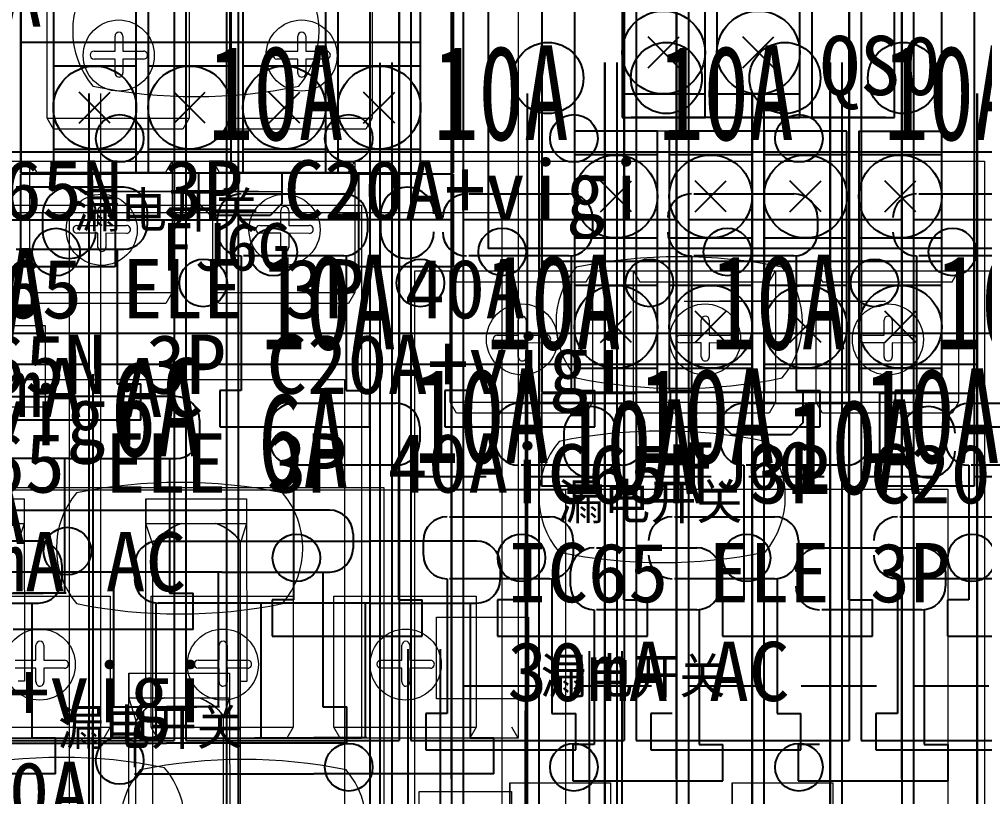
# Model space of a CAD drawing. Extents: x -21176 to 41123, y 80777 to 162275.
# Drawn here: x -18043.9 to -17962.5, y 81977.8 to 82043.3 of the extents above; entities that cross this region are included whole.
import ezdxf

# ---------------------------------------------------------------- set-up
doc = ezdxf.new("R2010")
doc.units = 0
doc.header["$MEASUREMENT"] = 0
doc.linetypes.add('HIDDEN', pattern=[9.525, 6.35, -3.175])
for name, color, linetype in [('DIM', 1, 'Continuous'), ('TEXT', 2, 'Continuous'), ('Z_OM_OUTLINE', 7, 'Continuous'), ('外形線', 7, 'Continuous'), ('细实线层', 7, 'Continuous')]:
    doc.layers.add(name, color=color, linetype=linetype)
doc.layers.add('標注', color=95, linetype='Continuous', lineweight=13)
doc.styles.add('ST', font='', dxfattribs={"width": 0.8, "height": 300})
doc.styles.get('ST').set_extended_font_data('SimSun')

msp = doc.modelspace()

# ---------------------------------------------------------------- linework, layer by layer
at = {"linetype": 'Continuous'}
for p, q in [((-18043.812, 82075.549), (-18043.812, 82030.4)), ((-18011.881, 81996.936), (-18011.881, 82066.936)), ((-17992.881, 81996.936), (-17992.881, 82066.936)), ((-17973.881, 81996.936), (-17973.881, 82066.936)), ((-17999.831, 82057.047), (-17999.831, 82011.898)), ((-18007.46, 81979.272), (-18007.46, 82049.272)), ((-17988.46, 81979.272), (-17988.46, 82049.272)), ((-17969.46, 81979.272), (-17969.46, 82049.272)), ((-17994.506, 81969.691), (-17994.506, 82039.691)), ((-17975.506, 81969.691), (-17975.506, 82039.691)), ((-17982.083, 81967.078), (-17982.083, 82037.078)), ((-17963.083, 81967.078), (-17963.083, 82037.078)), ((-18037.721, 82013.397), (-18037.721, 81968.248)), ((-18001.209, 82013.397), (-18001.209, 81968.248)), ((-18011.156, 81990.197), (-18011.156, 81945.048)), ((-17995.831, 81990.023), (-17995.831, 81944.874))]:
    msp.add_line(p, q, dxfattribs=at)
for p, q in [((-18043.812, 82075.549), (-18043.812, 82030.4)), ((-18043.812, 82075.549), (-18043.812, 82030.4)), ((-18043.812, 82075.549), (-18043.812, 82030.4)), ((-18007.312, 82075.549), (-18007.312, 82030.4)), ((-18007.312, 82075.549), (-18007.312, 82030.4)), ((-17999.831, 82057.047), (-17999.831, 82011.898)), ((-17999.831, 82057.047), (-17999.831, 82011.898)), ((-17999.831, 82057.047), (-17999.831, 82011.898)), ((-17963.331, 82057.047), (-17963.331, 82011.898)), ((-17963.331, 82057.047), (-17963.331, 82011.898)), ((-18007.46, 82049.272), (-18007.46, 82029.272)), ((-17988.46, 82049.272), (-17988.46, 82029.272)), ((-17969.46, 82049.272), (-17969.46, 82029.272)), ((-18043.812, 82047.15), (-18043.812, 82040.15)), ((-18043.812, 82030.4), (-18043.812, 82047.15)), ((-18043.812, 82030.4), (-18043.812, 82047.15)), ((-18007.312, 82030.4), (-18007.312, 82047.15)), ((-18007.312, 82030.4), (-18007.312, 82047.15)), ((-18011.881, 82039.436), (-18011.881, 82046.436)), ((-18011.881, 82039.436), (-18011.881, 82046.436)), ((-17992.881, 82039.436), (-17992.881, 82046.436)), ((-17992.881, 82039.436), (-17992.881, 82046.436)), ((-17973.881, 82039.436), (-17973.881, 82046.436)), ((-17973.881, 82039.436), (-17973.881, 82046.436)), ((-17994.506, 82039.691), (-17994.506, 82019.691)), ((-17975.506, 82039.691), (-17975.506, 82019.691)), ((-17982.083, 82037.078), (-17982.083, 82017.078)), ((-17963.083, 82037.078), (-17963.083, 82017.078)), ((-18007.46, 82021.772), (-18007.46, 82028.772)), ((-18007.46, 82021.772), (-18007.46, 82028.772)), ((-17999.831, 82028.648), (-17999.831, 82021.648)), ((-17999.831, 82011.898), (-17999.831, 82028.648)), ((-17999.831, 82011.898), (-17999.831, 82028.648)), ((-17988.46, 82021.772), (-17988.46, 82028.772)), ((-17988.46, 82021.772), (-17988.46, 82028.772)), ((-17969.46, 82021.772), (-17969.46, 82028.772)), ((-17969.46, 82021.772), (-17969.46, 82028.772)), ((-17963.331, 82011.898), (-17963.331, 82028.648)), ((-17963.331, 82011.898), (-17963.331, 82028.648)), ((-17994.506, 82012.191), (-17994.506, 82019.191)), ((-17994.506, 82012.191), (-17994.506, 82019.191)), ((-17975.506, 82012.191), (-17975.506, 82019.191)), ((-17975.506, 82012.191), (-17975.506, 82019.191)), ((-17982.083, 82009.578), (-17982.083, 82016.578)), ((-17982.083, 82009.578), (-17982.083, 82016.578)), ((-17963.083, 82009.578), (-17963.083, 82016.578)), ((-17963.083, 82009.578), (-17963.083, 82016.578)), ((-18037.721, 82013.397), (-18037.721, 81968.248)), ((-18037.721, 82013.397), (-18037.721, 81968.248)), ((-18037.721, 82013.397), (-18037.721, 81968.248)), ((-18001.209, 82013.397), (-18001.209, 81968.248)), ((-18001.209, 82013.397), (-18001.209, 81968.248)), ((-18001.209, 82013.397), (-18001.209, 81968.248)), ((-18027.006, 82012.029), (-18027.006, 82008.965)), ((-18008.006, 82012.029), (-18008.006, 82008.965)), ((-17989.006, 82012.029), (-17989.006, 82008.965)), ((-17970.006, 82012.029), (-17970.006, 82008.965)), ((-18027.006, 82008.965), (-18014.348, 82008.965)), ((-18008.006, 82008.965), (-17995.348, 82008.965)), ((-17989.006, 82008.965), (-17976.348, 82008.965)), ((-17970.006, 82008.965), (-17957.348, 82008.965)), ((-18011.881, 82004.436), (-18011.881, 81997.436)), ((-17992.881, 82004.436), (-17992.881, 81997.436)), ((-17973.881, 82004.436), (-17973.881, 81997.436)), ((-18011.881, 81997.436), (-18011.881, 81982.5)), ((-17992.881, 81997.436), (-17992.881, 81982.5)), ((-17973.881, 81997.436), (-17973.881, 81982.5)), ((-18022.585, 81994.366), (-18022.585, 81991.301)), ((-18003.585, 81994.366), (-18003.585, 81991.301)), ((-17984.585, 81994.366), (-17984.585, 81991.301)), ((-17965.585, 81994.366), (-17965.585, 81991.301)), ((-18022.585, 81991.301), (-18009.928, 81991.301)), ((-18003.585, 81991.301), (-17990.928, 81991.301)), ((-17984.585, 81991.301), (-17971.928, 81991.301)), ((-17965.585, 81991.301), (-17952.928, 81991.301)), ((-18011.156, 81990.197), (-18011.156, 81945.048)), ((-18011.156, 81990.197), (-18011.156, 81945.048)), ((-18011.156, 81990.197), (-18011.156, 81945.048)), ((-17995.831, 81990.023), (-17995.831, 81944.874)), ((-17995.831, 81990.023), (-17995.831, 81944.874)), ((-17995.831, 81990.023), (-17995.831, 81944.874)), ((-18007.46, 81986.772), (-18007.46, 81979.772)), ((-17988.46, 81986.772), (-17988.46, 81979.772)), ((-17969.46, 81986.772), (-17969.46, 81979.772)), ((-18037.721, 81984.998), (-18037.721, 81977.998)), ((-18037.721, 81968.248), (-18037.721, 81984.998)), ((-18037.721, 81968.248), (-18037.721, 81984.998)), ((-18009.631, 81984.784), (-18009.631, 81981.72)), ((-18001.209, 81984.998), (-18001.209, 81977.998)), ((-18001.209, 81968.248), (-18001.209, 81984.998)), ((-18001.209, 81968.248), (-18001.209, 81984.998)), ((-17990.631, 81984.784), (-17990.631, 81981.72)), ((-17971.631, 81984.784), (-17971.631, 81981.72)), ((-17997.208, 81982.171), (-17997.208, 81979.107)), ((-17978.208, 81982.171), (-17978.208, 81979.107)), ((-18009.631, 81981.72), (-17996.973, 81981.72)), ((-17990.631, 81981.72), (-17977.973, 81981.72)), ((-17971.631, 81981.72), (-17958.973, 81981.72)), ((-18007.46, 81979.772), (-18007.46, 81964.837)), ((-17988.46, 81979.772), (-17988.46, 81964.837)), ((-17969.46, 81979.772), (-17969.46, 81964.837)), ((-17997.208, 81979.107), (-17984.55, 81979.107)), ((-17978.208, 81979.107), (-17965.55, 81979.107))]:
    msp.add_line(p, q)
at = {"lineweight": 0}
for p, q in [((-18001.838, 82070.683), (-18001.838, 82026.683)), ((-18041.591, 82034.996), (-18029.591, 82034.996)), ((-18041.057, 82034.069), (-18041.591, 82034.996)), ((-18029.591, 82034.996), (-18030.128, 82034.07)), ((-18026.162, 82034.996), (-18014.162, 82034.996)), ((-18025.628, 82034.069), (-18026.162, 82034.996)), ((-18014.162, 82034.996), (-18014.698, 82034.07)), ((-18043.032, 82031.367), (-18042.496, 82030.441)), ((-18031.567, 82030.44), (-18031.032, 82031.367)), ((-18027.603, 82031.367), (-18027.066, 82030.441)), ((-18016.137, 82030.44), (-18015.603, 82031.367)), ((-17962.486, 82031.367), (-17962.486, 81987.367)), ((-18038.759, 82028.82), (-18021.759, 82028.82)), ((-18023.759, 82028.82), (-18035.759, 82028.82)), ((-18039.728, 82027.032), (-18039.728, 81983.032)), ((-18003.216, 82027.032), (-18003.216, 81983.032)), ((-18007.56, 82022.116), (-18007.023, 82021.191)), ((-17996.094, 82021.189), (-17995.56, 82022.116)), ((-17992.107, 82022.116), (-17991.57, 82021.191)), ((-17980.641, 82021.189), (-17980.107, 82022.116)), ((-17976.677, 82022.116), (-17976.141, 82021.191)), ((-17965.211, 82021.189), (-17964.677, 82022.116)), ((-18043.032, 82020.294), (-18031.032, 82020.294)), ((-18042.498, 82019.367), (-18043.032, 82020.294)), ((-18031.032, 82020.294), (-18031.569, 82019.368)), ((-18027.603, 82020.294), (-18015.603, 82020.294)), ((-18027.069, 82019.367), (-18027.603, 82020.294)), ((-18015.603, 82020.294), (-18016.14, 82019.368)), ((-17987.833, 82019.569), (-17970.833, 82019.569)), ((-17972.833, 82019.569), (-17984.833, 82019.569)), ((-18007.56, 82011.043), (-17995.56, 82011.043)), ((-18007.026, 82010.116), (-18007.56, 82011.043)), ((-17995.56, 82011.043), (-17996.097, 82010.118)), ((-17992.107, 82011.043), (-17980.107, 82011.043)), ((-17991.572, 82010.116), (-17992.107, 82011.043)), ((-17980.107, 82011.043), (-17980.643, 82010.118)), ((-17976.677, 82011.043), (-17964.677, 82011.043)), ((-17976.143, 82010.116), (-17976.677, 82011.043)), ((-17964.677, 82011.043), (-17965.214, 82010.118)), ((-18013.163, 82003.832), (-18013.163, 81959.832)), ((-17997.838, 82003.658), (-17997.838, 81959.658)), ((-18033.251, 82002.879), (-18033.251, 82000.805)), ((-18052.029, 82000.809), (-18043.526, 82000.809)), ((-18043.526, 82000.809), (-18044.024, 81999.289)), ((-18033.251, 82000.805), (-18024.748, 82000.805)), ((-18032.618, 81998.857), (-18033.251, 82000.805)), ((-18024.748, 82000.805), (-18025.246, 81999.286)), ((-18034.692, 81988.177), (-18034.692, 81986.103)), ((-18034.692, 81986.103), (-18026.189, 81986.103)), ((-18034.059, 81984.155), (-18034.692, 81986.103)), ((-18026.189, 81986.103), (-18026.687, 81984.584)), ((-18048.261, 81983.61), (-18036.261, 81983.61)), ((-18036.261, 81983.61), (-18036.798, 81982.684)), ((-18032.808, 81983.61), (-18020.808, 81983.61)), ((-18032.274, 81982.683), (-18032.808, 81983.61)), ((-18020.808, 81983.61), (-18021.344, 81982.684)), ((-18017.378, 81983.61), (-18005.378, 81983.61)), ((-18016.844, 81982.683), (-18017.378, 81983.61)), ((-18005.378, 81983.61), (-18005.915, 81982.684)), ((-18001.838, 81982.683), (-18002.372, 81983.61)), ((-18002.544, 81978.93), (-18002.544, 81976.856)), ((-17983.766, 81978.927), (-17983.766, 81976.853))]:
    msp.add_line(p, q, dxfattribs=at)
at = {"color": 0, "lineweight": -2}
for p, q in [((-18030.878, 82066.931), (-18030.878, 81982.5)), ((-18014.35, 82050.679), (-18014.35, 81913.179)), ((-18026.458, 82049.267), (-18026.458, 81964.837)), ((-18013.503, 82039.686), (-18013.503, 81955.256)), ((-18038.08, 82037.073), (-18038.08, 81952.642)), ((-18001.08, 82037.073), (-18001.08, 81952.642)), ((-17973.081, 82033.898), (-17966.081, 82033.898)), ((-17271.046, 82032.147), (-18201.046, 82032.147))]:
    msp.add_line(p, q, dxfattribs=at)
at = {"color": 0, "linetype": 'Continuous'}
for p, q in [((-18029.881, 82066.936), (-18029.881, 81982.5)), ((-18011.881, 82066.936), (-18011.881, 81996.936)), ((-18010.881, 82066.936), (-18010.881, 81982.5)), ((-17992.881, 82066.936), (-17992.881, 81996.936)), ((-17991.881, 82066.936), (-17991.881, 81982.5)), ((-17973.881, 82066.936), (-17973.881, 81996.936)), ((-17972.881, 82066.936), (-17972.881, 81982.5)), ((-18025.46, 82049.272), (-18025.46, 81964.837)), ((-18007.46, 82036.272), (-18007.46, 82049.272)), ((-18007.46, 82036.272), (-18007.46, 82049.272)), ((-18007.46, 82049.272), (-18007.46, 81979.272)), ((-18006.46, 82049.272), (-18006.46, 81964.837)), ((-17988.46, 82036.272), (-17988.46, 82049.272)), ((-17988.46, 82036.272), (-17988.46, 82049.272)), ((-17988.46, 82049.272), (-17988.46, 81979.272)), ((-17987.46, 82049.272), (-17987.46, 81964.837)), ((-17969.46, 82036.272), (-17969.46, 82049.272)), ((-17969.46, 82036.272), (-17969.46, 82049.272)), ((-17969.46, 82049.272), (-17969.46, 81979.272)), ((-17968.46, 82049.272), (-17968.46, 81964.837)), ((-18012.506, 82039.691), (-18012.506, 81955.256)), ((-17994.506, 82026.691), (-17994.506, 82039.691)), ((-17994.506, 82026.691), (-17994.506, 82039.691)), ((-17994.506, 82039.691), (-17994.506, 81969.691)), ((-17993.506, 82039.691), (-17993.506, 81955.256)), ((-17975.506, 82026.691), (-17975.506, 82039.691)), ((-17975.506, 82026.691), (-17975.506, 82039.691)), ((-17975.506, 82039.691), (-17975.506, 81969.691)), ((-17974.506, 82039.691), (-17974.506, 81955.256)), ((-18000.083, 82037.078), (-18000.083, 81952.642)), ((-17982.083, 82024.078), (-17982.083, 82037.078)), ((-17982.083, 82024.078), (-17982.083, 82037.078)), ((-17982.083, 82037.078), (-17982.083, 81967.078)), ((-17981.083, 82037.078), (-17981.083, 81952.642)), ((-17963.083, 82024.078), (-17963.083, 82037.078)), ((-17963.083, 82024.078), (-17963.083, 82037.078)), ((-17963.083, 82037.078), (-17963.083, 81967.078)), ((-18062.458, 82026.44), (-18026.458, 82026.44)), ((-18025.46, 82026.445), (-18007.46, 82026.445)), ((-18006.46, 82026.445), (-17988.46, 82026.445)), ((-17987.46, 82026.445), (-17969.46, 82026.445)), ((-17968.46, 82026.445), (-17950.46, 82026.445)), ((-18049.503, 82016.858), (-18013.503, 82016.858)), ((-18012.506, 82016.863), (-17994.506, 82016.863)), ((-17993.506, 82016.863), (-17975.506, 82016.863)), ((-17974.506, 82016.863), (-17956.506, 82016.863)), ((-18074.08, 82014.245), (-18038.08, 82014.245)), ((-18037.08, 82014.245), (-18001.08, 82014.245)), ((-18000.083, 82014.25), (-17982.083, 82014.25)), ((-17981.083, 82014.25), (-17963.083, 82014.25)), ((-18066.878, 81982.5), (-18030.878, 81982.5)), ((-18029.881, 81982.5), (-18011.881, 81982.5)), ((-18010.881, 81982.5), (-17992.881, 81982.5)), ((-17991.881, 81982.5), (-17973.881, 81982.5)), ((-17972.881, 81982.5), (-17954.881, 81982.5))]:
    msp.add_line(p, q, dxfattribs=at)
at = {"color": 7, "linetype": 'Continuous'}
msp.add_line((-17970.805, 82035.047), (-17992.305, 82035.047), dxfattribs=at)
at = {"color": 0}
for p, q in [((-18035.103, 82029.177), (-18044.204, 82029.177)), ((-18025.006, 82028.613), (-18016.554, 82028.613)), ((-18006.006, 82028.613), (-17997.554, 82028.613)), ((-17987.006, 82028.613), (-17978.554, 82028.613)), ((-17968.006, 82028.613), (-17959.554, 82028.613)), ((-18033.143, 82027.178), (-18033.143, 82025.95)), ((-18027.201, 82025.385), (-18027.201, 82026.613)), ((-18014.554, 82026.613), (-18014.554, 82025.385)), ((-17995.554, 82026.613), (-17995.554, 82025.385)), ((-17976.554, 82026.613), (-17976.554, 82025.385)), ((-18044.204, 82023.95), (-18035.103, 82023.95)), ((-18035.687, 82023.95), (-18035.687, 82012.594)), ((-18025.201, 82023.385), (-18025.201, 82012.029)), ((-18016.554, 82023.385), (-18025.006, 82023.385)), ((-18016.359, 82023.385), (-18016.359, 82012.029)), ((-17997.554, 82023.385), (-18006.006, 82023.385)), ((-17997.359, 82023.385), (-17997.359, 82012.029)), ((-17987.201, 82023.385), (-17987.201, 82012.029)), ((-17978.554, 82023.385), (-17987.006, 82023.385)), ((-17978.359, 82023.385), (-17978.359, 82012.029)), ((-17968.201, 82023.385), (-17968.201, 82012.029)), ((-17959.554, 82023.385), (-17968.006, 82023.385)), ((-18035.687, 82012.594), (-18033.676, 82012.594)), ((-18057.583, 82011.514), (-18039.784, 82011.514)), ((-18030.683, 82011.514), (-18039.784, 82011.514)), ((-18025.201, 82012.029), (-18027.006, 82012.029)), ((-18016.359, 82012.029), (-18014.348, 82012.029)), ((-18006.201, 82012.029), (-18008.006, 82012.029)), ((-17997.359, 82012.029), (-17995.348, 82012.029)), ((-17987.201, 82012.029), (-17989.006, 82012.029)), ((-17978.359, 82012.029), (-17976.348, 82012.029)), ((-17968.201, 82012.029), (-17970.006, 82012.029)), ((-18020.585, 82010.949), (-18012.134, 82010.949)), ((-18001.585, 82010.949), (-17993.134, 82010.949)), ((-17982.585, 82010.949), (-17974.134, 82010.949)), ((-17963.585, 82010.949), (-17955.134, 82010.949)), ((-18033.676, 82009.529), (-18048.878, 82009.529)), ((-18028.723, 82009.514), (-18028.723, 82008.287)), ((-18022.781, 82007.722), (-18022.781, 82008.949)), ((-18010.134, 82008.949), (-18010.134, 82007.722)), ((-17991.134, 82008.949), (-17991.134, 82007.722)), ((-17972.134, 82008.949), (-17972.134, 82007.722)), ((-18039.784, 82006.286), (-18057.583, 82006.286)), ((-18040.109, 82006.286), (-18040.109, 81994.93)), ((-18039.784, 82006.286), (-18030.683, 82006.286)), ((-18031.266, 82006.286), (-18031.266, 81994.93)), ((-18020.781, 82005.722), (-18020.781, 81994.366)), ((-18012.134, 82005.722), (-18020.585, 82005.722)), ((-18011.939, 82005.722), (-18011.939, 81994.366)), ((-17993.134, 82005.722), (-18001.585, 82005.722)), ((-17992.939, 82005.722), (-17992.939, 81994.366)), ((-17982.781, 82005.722), (-17982.781, 81994.366)), ((-17974.134, 82005.722), (-17982.585, 82005.722)), ((-17973.939, 82005.722), (-17973.939, 81994.366)), ((-17963.781, 82005.722), (-17963.781, 81994.366)), ((-17955.134, 82005.722), (-17963.585, 82005.722)), ((-18044.628, 82001.933), (-18026.829, 82001.933)), ((-18017.729, 82001.933), (-18026.829, 82001.933)), ((-18007.631, 82001.368), (-17999.18, 82001.368)), ((-17988.631, 82001.368), (-17980.18, 82001.368)), ((-17969.631, 82001.368), (-17961.18, 82001.368)), ((-18015.768, 81999.933), (-18015.768, 81998.706)), ((-18042.306, 81999.32), (-18051.406, 81999.32)), ((-18032.205, 81999.32), (-18014.406, 81999.32)), ((-18005.306, 81999.32), (-18014.406, 81999.32)), ((-18009.826, 81998.14), (-18009.826, 81999.368)), ((-17997.18, 81999.368), (-17997.18, 81998.14)), ((-17978.18, 81999.368), (-17978.18, 81998.14)), ((-17995.208, 81998.755), (-17986.757, 81998.755)), ((-17976.208, 81998.755), (-17967.757, 81998.755)), ((-18034.205, 81996.657), (-18034.205, 81997.885)), ((-18026.829, 81996.705), (-18044.628, 81996.705)), ((-18040.345, 81997.32), (-18040.345, 81996.092)), ((-18035.981, 81996.705), (-18035.981, 81985.349)), ((-18027.154, 81996.705), (-18027.154, 81985.349)), ((-18026.829, 81996.705), (-18017.729, 81996.705)), ((-18018.312, 81996.705), (-18018.312, 81985.349)), ((-18003.345, 81997.32), (-18003.345, 81996.092)), ((-17997.403, 81995.527), (-17997.403, 81996.755)), ((-17984.757, 81996.755), (-17984.757, 81995.527)), ((-17965.757, 81996.755), (-17965.757, 81995.527)), ((-18007.826, 81996.14), (-18007.826, 81984.784)), ((-17999.18, 81996.14), (-18007.631, 81996.14)), ((-17998.984, 81996.14), (-17998.984, 81984.784)), ((-17980.18, 81996.14), (-17988.631, 81996.14)), ((-17979.984, 81996.14), (-17979.984, 81984.784)), ((-17969.826, 81996.14), (-17969.826, 81984.784)), ((-17961.18, 81996.14), (-17969.631, 81996.14)), ((-18049.468, 81994.93), (-18041.913, 81994.93)), ((-18039.979, 81994.93), (-18044.458, 81994.93)), ((-18040.109, 81994.93), (-18041.913, 81994.93)), ((-18031.266, 81994.93), (-18029.256, 81994.93)), ((-18020.781, 81994.366), (-18022.585, 81994.366)), ((-18011.939, 81994.366), (-18009.928, 81994.366)), ((-18001.781, 81994.366), (-18003.585, 81994.366)), ((-17992.939, 81994.366), (-17990.928, 81994.366)), ((-17982.781, 81994.366), (-17984.585, 81994.366)), ((-17973.939, 81994.366), (-17971.928, 81994.366)), ((-17963.781, 81994.366), (-17965.585, 81994.366)), ((-18051.406, 81994.092), (-18042.306, 81994.092)), ((-18042.889, 81994.092), (-18042.889, 81982.736)), ((-18032.401, 81994.092), (-18032.401, 81982.736)), ((-18014.406, 81994.092), (-18032.205, 81994.092)), ((-18023.558, 81994.092), (-18023.558, 81982.736)), ((-18014.731, 81994.092), (-18014.731, 81982.736)), ((-18014.406, 81994.092), (-18005.306, 81994.092)), ((-18005.889, 81994.092), (-18005.889, 81982.736)), ((-17995.403, 81993.527), (-17995.403, 81982.171)), ((-17986.757, 81993.527), (-17995.208, 81993.527)), ((-17986.561, 81993.527), (-17986.561, 81982.171)), ((-17967.757, 81993.527), (-17976.208, 81993.527)), ((-17967.561, 81993.527), (-17967.561, 81982.171)), ((-18029.256, 81991.866), (-18044.458, 81991.866)), ((-18036.513, 81985.349), (-18028.959, 81985.349)), ((-18035.981, 81985.349), (-18031.503, 81985.349)), ((-18027.025, 81985.349), (-18031.503, 81985.349)), ((-18027.154, 81985.349), (-18028.959, 81985.349)), ((-18018.312, 81985.349), (-18016.301, 81985.349)), ((-18007.826, 81984.784), (-18009.631, 81984.784)), ((-17998.984, 81984.784), (-17996.973, 81984.784)), ((-17988.826, 81984.784), (-17990.631, 81984.784)), ((-17979.984, 81984.784), (-17977.973, 81984.784)), ((-17969.826, 81984.784), (-17971.631, 81984.784)), ((-18034.205, 81983.301), (-18034.205, 81980.237)), ((-18046.628, 81982.285), (-18031.503, 81982.285)), ((-18042.889, 81982.736), (-18040.878, 81982.736)), ((-18032.401, 81982.736), (-18034.205, 81982.736)), ((-18016.301, 81982.285), (-18031.503, 81982.285)), ((-18024.09, 81982.736), (-18016.536, 81982.736)), ((-18023.558, 81982.736), (-18019.08, 81982.736)), ((-18014.602, 81982.736), (-18019.08, 81982.736)), ((-18014.731, 81982.736), (-18016.536, 81982.736)), ((-18005.889, 81982.736), (-18003.878, 81982.736)), ((-17995.403, 81982.171), (-17997.208, 81982.171)), ((-17986.561, 81982.171), (-17984.55, 81982.171)), ((-17976.403, 81982.171), (-17978.208, 81982.171)), ((-17967.561, 81982.171), (-17965.55, 81982.171)), ((-18040.878, 81979.672), (-18056.08, 81979.672)), ((-18034.205, 81979.672), (-18019.08, 81979.672)), ((-18003.878, 81979.672), (-18019.08, 81979.672))]:
    msp.add_line(p, q, dxfattribs=at)
at = {"linetype": 'HIDDEN'}
for p, q in [((-18010.881, 82004.763), (-17992.881, 82004.763)), ((-17991.881, 82004.763), (-17973.881, 82004.763)), ((-17972.881, 82004.763), (-17954.881, 82004.763)), ((-18006.46, 81987.099), (-17988.46, 81987.099)), ((-17987.46, 81987.099), (-17969.46, 81987.099)), ((-17968.46, 81987.099), (-17950.46, 81987.099))]:
    msp.add_line(p, q, dxfattribs=at)
msp.add_lwpolyline([(-18004.328, 82073.999), (-17944.328, 82073.999), (-17944.328, 82023.999), (-18004.328, 82023.999)], close=True)
at = {"lineweight": 0}
for points in [[(-18001.838, 82070.683), (-18001.838, 81982.683), (-18100.838, 81982.683), (-18100.838, 82070.683)], [(-17962.486, 82031.367), (-17962.486, 81943.367), (-18061.486, 81943.367), (-18061.486, 82031.367)], [(-18015.045, 82027.66), (-18015.045, 81982.66), (-18060.045, 81982.66), (-18060.045, 82027.66)], [(-18039.728, 82027.032), (-18039.728, 81939.032), (-18138.728, 81939.032), (-18138.728, 82027.032)], [(-18003.216, 82027.032), (-18003.216, 81939.032), (-18102.216, 81939.032), (-18102.216, 82027.032)], [(-17911.56, 82022.116), (-17911.56, 81934.116), (-18010.56, 81934.116), (-18010.56, 82022.116)], [(-18049.526, 82017.504), (-18041.753, 82017.504), (-18041.753, 82010.627), (-18049.526, 82010.627)], [(-18016.486, 82012.959), (-18016.486, 81967.959), (-18061.486, 81967.959), (-18061.486, 82012.959)], [(-18013.163, 82003.832), (-18013.163, 81915.832), (-18112.163, 81915.832), (-18112.163, 82003.832)], [(-17997.838, 82003.658), (-17997.838, 81915.658), (-18096.838, 81915.658), (-18096.838, 82003.658)], [(-17965.56, 82003.708), (-17965.56, 81958.708), (-18010.56, 81958.708), (-18010.56, 82003.708)], [(-18008.733, 81992.89), (-18000.96, 81992.89), (-18000.96, 81986.013), (-18008.733, 81986.013)], [(-18010.175, 81978.188), (-18002.402, 81978.188), (-18002.402, 81971.311), (-18010.175, 81971.311)]]:
    msp.add_lwpolyline(points, close=True, dxfattribs=at)
for points in [[(-18041.591, 82034.996), (-18041.591, 82046.069), (-18029.591, 82046.069), (-18029.591, 82034.996)], [(-18026.162, 82034.996), (-18026.162, 82046.069), (-18014.162, 82046.069), (-18014.162, 82034.996)], [(-18035.857, 82040.66), (-18035.857, 82041.923)], [(-18035.189, 82041.923), (-18035.185, 82041.923), (-18035.185, 82040.66)], [(-18020.428, 82040.66), (-18020.428, 82041.923)], [(-18019.76, 82041.923), (-18019.756, 82041.923), (-18019.756, 82040.66)], [(-18037.626, 82040.66), (-18035.857, 82040.66)], [(-18035.185, 82040.66), (-18033.445, 82040.66), (-18033.445, 82040.656)], [(-18022.196, 82040.66), (-18020.428, 82040.66)], [(-18019.756, 82040.66), (-18018.016, 82040.66), (-18018.016, 82040.656)], [(-18035.857, 82039.991), (-18037.626, 82039.992)], [(-18035.853, 82038.805), (-18035.857, 82038.805), (-18035.857, 82039.991)], [(-18033.445, 82039.988), (-18035.185, 82039.99)], [(-18035.185, 82039.99), (-18035.185, 82038.805)], [(-18020.428, 82039.991), (-18022.196, 82039.992)], [(-18020.424, 82038.805), (-18020.428, 82038.805), (-18020.428, 82039.991)], [(-18018.016, 82039.988), (-18019.756, 82039.99)], [(-18019.756, 82039.99), (-18019.756, 82038.805)], [(-18030.129, 82034.069), (-18041.057, 82034.069)], [(-18014.699, 82034.069), (-18025.628, 82034.069)], [(-18043.032, 82020.294), (-18043.032, 82031.367), (-18031.032, 82031.367), (-18031.032, 82020.294)], [(-18027.603, 82020.294), (-18027.603, 82031.367), (-18015.603, 82031.367), (-18015.603, 82020.294)], [(-18042.495, 82030.44), (-18031.567, 82030.44)], [(-18027.066, 82030.44), (-18016.137, 82030.44)], [(-18037.298, 82025.958), (-18037.298, 82027.221)], [(-18036.631, 82027.221), (-18036.627, 82027.221), (-18036.627, 82025.958)], [(-18021.869, 82025.958), (-18021.869, 82027.221)], [(-18021.201, 82027.221), (-18021.197, 82027.221), (-18021.197, 82025.958)], [(-18039.067, 82025.958), (-18037.298, 82025.958)], [(-18037.298, 82025.289), (-18039.067, 82025.29)], [(-18037.294, 82024.103), (-18037.298, 82024.103), (-18037.298, 82025.289)], [(-18036.627, 82025.958), (-18034.886, 82025.958), (-18034.886, 82025.954)], [(-18034.886, 82025.286), (-18036.627, 82025.288)], [(-18036.627, 82025.288), (-18036.627, 82024.103)], [(-18023.637, 82025.958), (-18021.869, 82025.958)], [(-18021.869, 82025.289), (-18023.637, 82025.29)], [(-18021.865, 82024.103), (-18021.869, 82024.103), (-18021.869, 82025.289)], [(-18021.197, 82025.958), (-18019.457, 82025.958), (-18019.457, 82025.954)], [(-18019.457, 82025.286), (-18021.197, 82025.288)], [(-18021.197, 82025.288), (-18021.197, 82024.103)], [(-18007.56, 82011.043), (-18007.56, 82022.116), (-17995.56, 82022.116), (-17995.56, 82011.043)], [(-17992.107, 82011.043), (-17992.107, 82022.116), (-17980.107, 82022.116), (-17980.107, 82011.043)], [(-17976.677, 82011.043), (-17976.677, 82022.116), (-17964.677, 82022.116), (-17964.677, 82011.043)], [(-18007.023, 82021.189), (-17996.094, 82021.189)], [(-17991.569, 82021.189), (-17980.641, 82021.189)], [(-17976.14, 82021.189), (-17965.211, 82021.189)], [(-18031.57, 82019.367), (-18042.498, 82019.367)], [(-18016.141, 82019.367), (-18027.069, 82019.367)], [(-18001.826, 82016.707), (-18001.826, 82017.97)], [(-18001.158, 82017.97), (-18001.154, 82017.97), (-18001.154, 82016.707)], [(-17986.372, 82016.707), (-17986.372, 82017.97)], [(-17985.705, 82017.97), (-17985.701, 82017.97), (-17985.701, 82016.707)], [(-17970.943, 82016.707), (-17970.943, 82017.97)], [(-17970.275, 82017.97), (-17970.271, 82017.97), (-17970.271, 82016.707)], [(-18003.594, 82016.707), (-18001.826, 82016.707)], [(-18001.154, 82016.707), (-17999.414, 82016.707), (-17999.414, 82016.703)], [(-17988.141, 82016.707), (-17986.372, 82016.707)], [(-17985.701, 82016.707), (-17983.96, 82016.707), (-17983.96, 82016.703)], [(-17972.712, 82016.707), (-17970.943, 82016.707)], [(-17970.271, 82016.707), (-17968.531, 82016.707), (-17968.531, 82016.703)], [(-18001.826, 82016.038), (-18003.594, 82016.039)], [(-18001.822, 82014.853), (-18001.826, 82014.853), (-18001.826, 82016.038)], [(-17999.414, 82016.035), (-18001.154, 82016.037)], [(-18001.154, 82016.037), (-18001.154, 82014.853)], [(-17986.372, 82016.038), (-17988.141, 82016.039)], [(-17986.369, 82014.853), (-17986.372, 82014.853), (-17986.372, 82016.038)], [(-17983.96, 82016.035), (-17985.701, 82016.037)], [(-17985.701, 82016.037), (-17985.701, 82014.853)], [(-17970.943, 82016.038), (-17972.712, 82016.039)], [(-17970.939, 82014.853), (-17970.943, 82014.853), (-17970.943, 82016.038)], [(-17968.531, 82016.035), (-17970.271, 82016.037)], [(-17970.271, 82016.037), (-17970.271, 82014.853)], [(-17996.097, 82010.116), (-18007.026, 82010.116)], [(-17980.644, 82010.116), (-17991.572, 82010.116)], [(-17965.215, 82010.116), (-17976.143, 82010.116)], [(-18051.396, 81987.493), (-18052.029, 81987.493), (-18052.029, 82002.883), (-18043.529, 82002.883), (-18043.51, 81987.493), (-18044.024, 81987.493)], [(-18032.618, 81987.49), (-18033.251, 81987.49), (-18033.251, 82002.879), (-18024.751, 82002.879), (-18024.732, 81987.49), (-18025.246, 81987.49)], [(-18029.134, 82000.805), (-18028.81, 82000.805)], [(-18025.285, 81999.289), (-18025.285, 81976.046), (-18032.657, 81976.046), (-18032.657, 81998.861)], [(-18048.261, 81983.61), (-18048.261, 81994.683), (-18036.261, 81994.683), (-18036.261, 81983.61)], [(-18032.808, 81983.61), (-18032.808, 81994.683), (-18020.808, 81994.683), (-18020.808, 81983.61)], [(-18017.378, 81983.61), (-18017.378, 81994.683), (-18005.378, 81994.683), (-18005.378, 81983.61)], [(-18042.527, 81989.274), (-18042.527, 81990.537)], [(-18041.859, 81990.537), (-18041.855, 81990.537), (-18041.855, 81989.274)], [(-18027.074, 81989.274), (-18027.074, 81990.537)], [(-18026.406, 81990.537), (-18026.402, 81990.537), (-18026.402, 81989.274)], [(-18011.644, 81989.274), (-18011.644, 81990.537)], [(-18010.977, 81990.537), (-18010.973, 81990.537), (-18010.973, 81989.274)], [(-18044.296, 81989.274), (-18042.527, 81989.274)], [(-18042.527, 81988.604), (-18044.296, 81988.606)], [(-18042.523, 81987.419), (-18042.527, 81987.419), (-18042.527, 81988.604)], [(-18041.855, 81989.274), (-18040.115, 81989.274), (-18040.115, 81989.27)], [(-18040.115, 81988.602), (-18041.855, 81988.604)], [(-18041.855, 81988.604), (-18041.855, 81987.419)], [(-18028.842, 81989.274), (-18027.074, 81989.274)], [(-18027.074, 81988.604), (-18028.842, 81988.606)], [(-18027.07, 81987.419), (-18027.074, 81987.419), (-18027.074, 81988.604)], [(-18026.402, 81989.274), (-18024.661, 81989.274), (-18024.661, 81989.27)], [(-18024.661, 81988.602), (-18026.402, 81988.604)], [(-18026.402, 81988.604), (-18026.402, 81987.419)], [(-18013.413, 81989.274), (-18011.644, 81989.274)], [(-18011.644, 81988.604), (-18013.413, 81988.606)], [(-18011.64, 81987.419), (-18011.644, 81987.419), (-18011.644, 81988.604)], [(-18010.973, 81989.274), (-18009.232, 81989.274), (-18009.232, 81989.27)], [(-18009.232, 81988.602), (-18010.973, 81988.604)], [(-18010.973, 81988.604), (-18010.973, 81987.419)], [(-18034.059, 81972.788), (-18034.692, 81972.788), (-18034.692, 81988.177), (-18026.192, 81988.177), (-18026.173, 81972.788), (-18026.687, 81972.788)], [(-18030.576, 81986.103), (-18030.251, 81986.103)], [(-18026.726, 81984.587), (-18026.726, 81961.344), (-18034.098, 81961.344), (-18034.098, 81984.159)], [(-18036.799, 81982.683), (-18047.727, 81982.683)], [(-18021.345, 81982.683), (-18032.274, 81982.683)], [(-18005.916, 81982.683), (-18016.844, 81982.683)], [(-18001.911, 81963.541), (-18002.544, 81963.541), (-18002.544, 81978.93), (-17994.044, 81978.93), (-17994.026, 81963.541), (-17994.539, 81963.541)], [(-17983.133, 81963.537), (-17983.766, 81963.537), (-17983.766, 81978.927), (-17975.266, 81978.927), (-17975.248, 81963.537), (-17975.761, 81963.537)]]:
    msp.add_lwpolyline(points, dxfattribs=at)
for centre in [(-18035.539, 82040.289), (-18020.11, 82040.289), (-18036.98, 82025.587), (-18021.551, 82025.587), (-18001.508, 82016.336), (-17986.055, 82016.336), (-17970.625, 82016.336), (-18042.209, 81988.903), (-18026.756, 81988.903), (-18011.326, 81988.903)]:
    msp.add_circle(centre, 3, dxfattribs=at)
for centre in [(-17999.318, 82038.393), (-17989.318, 82038.393), (-17979.318, 82038.393), (-17969.318, 82038.393)]:
    msp.add_circle(centre, 3)
at = {"color": 0, "linetype": 'Continuous'}
for centre in [(-18035.458, 82033.293), (-18016.13, 82033.298), (-17997.13, 82033.298), (-17978.13, 82033.298), (-18040.834, 82023.712), (-18022.503, 82023.712), (-18003.175, 82023.717), (-17984.175, 82023.717), (-17965.175, 82023.717), (-18028.411, 82021.099), (-18010.08, 82021.099), (-17990.752, 82021.104), (-17971.752, 82021.104), (-18039.878, 81998.474), (-18020.55, 81997.91), (-18001.55, 81997.91), (-17982.55, 81997.91), (-17963.55, 81997.91), (-18035.458, 81980.811), (-18016.13, 81980.246), (-17997.13, 81980.246), (-17978.13, 81980.246)]:
    msp.add_circle(centre, 2.01, dxfattribs=at)
at = {"lineweight": 0}
for centre, radius, start, end in [((-18032.186, 82042.374), 7.244, 139.82169, 220.17831), ((-18025.878, 82042.374), 7.244, 319.82169, 40.17831), ((-18035.523, 82041.923), 0.334, 0, 180), ((-18020.094, 82041.923), 0.334, 0, 180), ((-18037.626, 82040.326), 0.334, 90, 270), ((-18033.445, 82040.322), 0.334, 269.89106, 90), ((-18022.196, 82040.326), 0.334, 90, 270), ((-18018.016, 82040.322), 0.334, 269.89106, 90), ((-18035.539, 82040.289), 1.5, 257.76427, 257.93591), ((-18035.519, 82038.805), 0.334, 177.13099, 4.40977), ((-18035.539, 82040.289), 1.5, 283.60485, 283.64369), ((-18020.11, 82040.289), 1.5, 257.76427, 257.93591), ((-18020.09, 82038.805), 0.334, 177.13099, 4.40977), ((-18020.11, 82040.289), 1.5, 283.60485, 283.64369), ((-18029.032, 82080.377), 43.553, 258.49252, 281.50748), ((-18036.964, 82027.221), 0.334, 0, 180), ((-18021.535, 82027.221), 0.334, 0, 180), ((-18039.067, 82025.624), 0.334, 90, 270), ((-18034.886, 82025.62), 0.334, 269.89106, 90), ((-18023.637, 82025.624), 0.334, 90, 270), ((-18019.457, 82025.62), 0.334, 269.89106, 90), ((-18036.98, 82025.587), 1.5, 257.76427, 257.93591), ((-18036.96, 82024.103), 0.334, 177.13099, 4.40977), ((-18036.98, 82025.587), 1.5, 283.60485, 283.64369), ((-18021.551, 82025.587), 1.5, 257.76427, 257.93591), ((-18021.531, 82024.103), 0.334, 177.13099, 4.40977), ((-18021.551, 82025.587), 1.5, 283.60485, 283.64369), ((-17988.239, 81979.756), 43.553, 78.49252, 101.50748), ((-17991.393, 82017.76), 7.244, 139.82169, 220.17831), ((-17985.085, 82017.76), 7.244, 319.82169, 40.17831), ((-18001.492, 82017.97), 0.334, 0, 180), ((-17986.039, 82017.97), 0.334, 0, 180), ((-17970.609, 82017.97), 0.334, 0, 180), ((-18003.594, 82016.373), 0.334, 90, 270), ((-17999.414, 82016.369), 0.334, 269.89106, 90), ((-17988.141, 82016.373), 0.334, 90, 270), ((-17983.96, 82016.369), 0.334, 269.89106, 90), ((-17972.712, 82016.373), 0.334, 90, 270), ((-17968.531, 82016.369), 0.334, 269.89106, 90), ((-18001.508, 82016.336), 1.5, 257.76427, 257.93591), ((-18001.488, 82014.853), 0.334, 177.13099, 4.40977), ((-18001.508, 82016.336), 1.5, 283.60485, 283.64369), ((-17986.055, 82016.336), 1.5, 257.76427, 257.93591), ((-17986.035, 82014.853), 0.334, 177.13099, 4.40977), ((-17986.055, 82016.336), 1.5, 283.60485, 283.64369), ((-17970.625, 82016.336), 1.5, 257.76427, 257.93591), ((-17970.605, 82014.853), 0.334, 177.13099, 4.40977), ((-17970.625, 82016.336), 1.5, 283.60485, 283.64369), ((-17988.239, 82055.764), 43.553, 258.49252, 281.50748), ((-17989.68, 81965.054), 43.553, 78.49252, 101.50748), ((-17992.834, 82003.058), 7.244, 139.82169, 220.17831), ((-17986.526, 82003.058), 7.244, 319.82169, 40.17831), ((-18030.41, 81960.72), 43.553, 78.49252, 101.50748), ((-18033.564, 81998.723), 7.244, 139.82169, 220.17831), ((-18027.256, 81998.723), 7.244, 319.82169, 40.17831), ((-18028.827, 81996.603), 4.446, 109.04694, 149.48137), ((-18028.788, 81996.6), 4.446, 108.91118, 149.48137), ((-18028.827, 81996.603), 4.446, 37.16595, 70.95306), ((-18028.788, 81996.6), 4.446, 37.16595, 71.08882), ((-17989.68, 82041.062), 43.553, 258.49252, 281.50748), ((-18030.41, 82036.727), 43.553, 258.49252, 281.50748), ((-18042.193, 81990.537), 0.334, 0, 180), ((-18026.74, 81990.537), 0.334, 0, 180), ((-18011.31, 81990.537), 0.334, 0, 180), ((-18040.115, 81988.936), 0.334, 269.89106, 90), ((-18028.842, 81988.94), 0.334, 90, 270), ((-18024.661, 81988.936), 0.334, 269.89106, 90), ((-18013.413, 81988.94), 0.334, 90, 270), ((-18009.232, 81988.936), 0.334, 269.89106, 90), ((-18042.209, 81988.903), 1.5, 257.76427, 257.93591), ((-18042.189, 81987.419), 0.334, 177.13099, 4.40977), ((-18042.209, 81988.903), 1.5, 283.60485, 283.64369), ((-18026.756, 81988.903), 1.5, 257.76427, 257.93591), ((-18026.736, 81987.419), 0.334, 177.13099, 4.40977), ((-18026.756, 81988.903), 1.5, 283.60485, 283.64369), ((-18011.326, 81988.903), 1.5, 257.76427, 257.93591), ((-18011.306, 81987.419), 0.334, 177.13099, 4.40977), ((-18011.326, 81988.903), 1.5, 283.60485, 283.64369), ((-18030.269, 81981.901), 4.446, 109.04694, 149.48137), ((-18030.23, 81981.898), 4.446, 108.91118, 149.48137), ((-18030.269, 81981.901), 4.446, 37.16595, 70.95306), ((-18030.23, 81981.898), 4.446, 37.16595, 71.08882), ((-18040.358, 81937.52), 43.553, 78.49252, 101.50748), ((-18025.032, 81937.346), 43.553, 78.49252, 101.50748), ((-18028.186, 81975.349), 7.244, 139.82169, 220.17831), ((-18037.204, 81975.523), 7.244, 319.82169, 40.17831), ((-18021.878, 81975.349), 7.244, 319.82169, 40.17831)]:
    msp.add_arc(centre, radius, start, end, dxfattribs=at)
at = {"color": 0}
for centre, start, end in [((-18035.143, 82027.178), 0, 90), ((-18025.201, 82026.613), 90, 180), ((-18016.554, 82026.613), 0, 90), ((-18006.201, 82026.613), 90, 180), ((-17997.554, 82026.613), 0, 90), ((-17987.201, 82026.613), 90, 180), ((-17978.554, 82026.613), 0, 90), ((-17968.201, 82026.613), 90, 180), ((-18035.143, 82025.95), 270, 0), ((-18025.201, 82025.385), 180, 270), ((-18016.554, 82025.385), 270, 0), ((-18006.201, 82025.385), 180, 270), ((-17997.554, 82025.385), 270, 0), ((-17987.201, 82025.385), 180, 270), ((-17978.554, 82025.385), 270, 0), ((-17968.201, 82025.385), 180, 270), ((-18030.723, 82009.514), 0, 90), ((-18020.781, 82008.949), 90, 180), ((-18012.134, 82008.949), 0, 90), ((-18001.781, 82008.949), 90, 180), ((-17993.134, 82008.949), 0, 90), ((-17982.781, 82008.949), 90, 180), ((-17974.134, 82008.949), 0, 90), ((-17963.781, 82008.949), 90, 180), ((-18030.723, 82008.287), 270, 0), ((-18020.781, 82007.722), 180, 270), ((-18012.134, 82007.722), 270, 0), ((-18001.781, 82007.722), 180, 270), ((-17993.134, 82007.722), 270, 0), ((-17982.781, 82007.722), 180, 270), ((-17974.134, 82007.722), 270, 0), ((-17963.781, 82007.722), 180, 270), ((-18017.768, 81999.933), 0, 90), ((-18007.826, 81999.368), 90, 180), ((-17999.18, 81999.368), 0, 90), ((-17988.826, 81999.368), 90, 180), ((-17980.18, 81999.368), 0, 90), ((-17969.826, 81999.368), 90, 180), ((-18042.345, 81997.32), 0, 90), ((-18032.205, 81997.32), 90, 180), ((-18005.345, 81997.32), 0, 90), ((-18017.768, 81998.706), 270, 0), ((-17995.403, 81996.755), 90, 180), ((-17986.757, 81996.755), 0, 90), ((-17976.403, 81996.755), 90, 180), ((-17967.757, 81996.755), 0, 90), ((-18007.826, 81998.14), 180, 270), ((-17999.18, 81998.14), 270, 0), ((-17988.826, 81998.14), 180, 270), ((-17980.18, 81998.14), 270, 0), ((-17969.826, 81998.14), 180, 270), ((-18042.345, 81996.092), 270, 0), ((-18032.205, 81996.092), 180, 270), ((-18005.345, 81996.092), 270, 0), ((-17995.403, 81995.527), 180, 270), ((-17986.757, 81995.527), 270, 0), ((-17976.403, 81995.527), 180, 270), ((-17967.757, 81995.527), 270, 0)]:
    msp.add_arc(centre, 2, start, end, dxfattribs=at)
at = {"layer": 'DIM', "color": 0}
for p, q in [((-18043.812, 82075.549), (-18043.812, 82030.4)), ((-17999.831, 82057.047), (-17999.831, 82011.898)), ((-18037.721, 82013.397), (-18037.721, 81968.248)), ((-18001.209, 82013.397), (-18001.209, 81968.248)), ((-18011.156, 81990.197), (-18011.156, 81945.048)), ((-17995.831, 81990.023), (-17995.831, 81944.874))]:
    msp.add_line(p, q, dxfattribs=at)
at = {"layer": 'TEXT', "linetype": 'Continuous'}
for p, q in [((-18043.812, 82075.549), (-18043.812, 82032.15)), ((-18011.881, 82066.936), (-18011.881, 81996.936)), ((-17992.881, 82066.936), (-17992.881, 81996.936)), ((-17973.881, 82066.936), (-17973.881, 81996.936)), ((-17999.831, 82057.047), (-17999.831, 82013.648)), ((-18007.46, 82049.272), (-18007.46, 81979.272)), ((-17988.46, 82049.272), (-17988.46, 81979.272)), ((-17969.46, 82049.272), (-17969.46, 81979.272)), ((-17994.506, 82039.691), (-17994.506, 81969.691)), ((-17975.506, 82039.691), (-17975.506, 81969.691)), ((-17982.083, 82037.078), (-17982.083, 81967.078)), ((-17963.083, 82037.078), (-17963.083, 81967.078)), ((-18037.721, 82013.397), (-18037.721, 81969.998)), ((-18001.209, 82013.397), (-18001.209, 81969.998)), ((-18033.676, 82009.529), (-18033.676, 82012.594)), ((-18014.348, 82008.965), (-18014.348, 82012.029)), ((-17995.348, 82008.965), (-17995.348, 82012.029)), ((-17976.348, 82008.965), (-17976.348, 82012.029)), ((-18029.256, 81991.866), (-18029.256, 81994.93)), ((-18009.928, 81991.301), (-18009.928, 81994.366)), ((-17990.928, 81991.301), (-17990.928, 81994.366)), ((-17971.928, 81991.301), (-17971.928, 81994.366)), ((-18011.156, 81990.197), (-18011.156, 81946.798)), ((-17995.831, 81990.023), (-17995.831, 81946.624)), ((-18016.301, 81982.285), (-18016.301, 81985.349)), ((-17996.973, 81981.72), (-17996.973, 81984.784)), ((-17977.973, 81981.72), (-17977.973, 81984.784)), ((-18040.878, 81979.672), (-18040.878, 81982.736)), ((-18003.878, 81979.672), (-18003.878, 81982.736)), ((-17984.55, 81979.107), (-17984.55, 81982.171)), ((-17965.55, 81979.107), (-17965.55, 81982.171))]:
    msp.add_line(p, q, dxfattribs=at)
at = {"layer": 'Z_OM_OUTLINE'}
for p, q in [((-18043.812, 82075.549), (-18043.812, 82030.4)), ((-18041.062, 82075.549), (-18041.062, 82030.4)), ((-18010.062, 82030.4), (-18010.062, 82075.549)), ((-18007.312, 82075.549), (-18007.312, 82030.4)), ((-17999.831, 82057.047), (-17999.831, 82011.898)), ((-17997.081, 82057.047), (-17997.081, 82011.898)), ((-17985.055, 82057.047), (-17985.055, 82035.047)), ((-17978.055, 82035.047), (-17978.055, 82057.047)), ((-17977.055, 82057.047), (-17977.055, 82035.047)), ((-17970.055, 82035.047), (-17970.055, 82057.047)), ((-17966.081, 82011.898), (-17966.081, 82057.047)), ((-17963.331, 82057.047), (-17963.331, 82011.898)), ((-18034.062, 82030.4), (-18034.062, 82052.4)), ((-18033.062, 82052.4), (-18033.062, 82030.4)), ((-18026.062, 82030.4), (-18026.062, 82052.4)), ((-18025.062, 82052.4), (-18025.062, 82030.4)), ((-18018.062, 82030.4), (-18018.062, 82052.4)), ((-18017.062, 82052.4), (-18017.062, 82030.4)), ((-17993.055, 82046.047), (-17993.055, 82035.047)), ((-17986.055, 82035.047), (-17986.055, 82046.047)), ((-17988.245, 82039.237), (-17990.866, 82041.858)), ((-17990.866, 82039.237), (-17988.245, 82041.858)), ((-17980.245, 82039.237), (-17982.866, 82041.858)), ((-17982.866, 82039.237), (-17980.245, 82041.858)), ((-18010.062, 82041.4), (-18043.812, 82041.4)), ((-18034.062, 82039.4), (-18041.062, 82039.4)), ((-18026.062, 82039.4), (-18033.062, 82039.4)), ((-18018.062, 82039.4), (-18025.062, 82039.4)), ((-18010.062, 82039.4), (-18017.062, 82039.4)), ((-18036.252, 82034.589), (-18038.873, 82037.211)), ((-18038.873, 82034.589), (-18036.252, 82037.211)), ((-18028.252, 82034.589), (-18030.873, 82037.211)), ((-18030.873, 82034.589), (-18028.252, 82037.211)), ((-18020.252, 82034.589), (-18022.873, 82037.211)), ((-18022.873, 82034.589), (-18020.252, 82037.211)), ((-18012.252, 82034.589), (-18014.873, 82037.211)), ((-18014.873, 82034.589), (-18012.252, 82037.211)), ((-17993.055, 82037.047), (-17986.055, 82037.047)), ((-17985.055, 82037.047), (-17978.055, 82037.047)), ((-17993.055, 82035.047), (-17986.055, 82035.047)), ((-17985.055, 82035.047), (-17978.055, 82035.047)), ((-17977.055, 82035.047), (-17970.055, 82035.047)), ((-17990.081, 82033.898), (-17997.081, 82033.898)), ((-17990.081, 82011.898), (-17990.081, 82033.898)), ((-17982.081, 82033.898), (-17989.081, 82033.898)), ((-17989.081, 82033.898), (-17989.081, 82011.898)), ((-17982.081, 82011.898), (-17982.081, 82033.898)), ((-17974.081, 82033.898), (-17981.081, 82033.898)), ((-17981.081, 82033.898), (-17981.081, 82011.898)), ((-17974.081, 82011.898), (-17974.081, 82033.898)), ((-17973.081, 82033.898), (-17973.081, 82011.898)), ((-18041.062, 82032.4), (-18034.062, 82032.4)), ((-18033.062, 82032.4), (-18026.062, 82032.4)), ((-18025.062, 82032.4), (-18018.062, 82032.4)), ((-18017.062, 82032.4), (-18010.062, 82032.4)), ((-17990.081, 82031.898), (-17997.081, 82031.898)), ((-17982.081, 82031.898), (-17989.081, 82031.898)), ((-17974.081, 82031.898), (-17981.081, 82031.898)), ((-17966.081, 82031.898), (-17973.081, 82031.898)), ((-18043.845, 82030.272), (-18043.845, 82022.451)), ((-18035.845, 82030.272), (-18043.845, 82030.272)), ((-18043.812, 82030.4), (-18010.062, 82030.4)), ((-18035.845, 82030.272), (-18035.845, 82022.451)), ((-18028.775, 82027.8), (-18028.775, 82030.4)), ((-18021.775, 82030.4), (-18021.775, 82027.8)), ((-18015.319, 82030.272), (-18015.319, 82022.451)), ((-18007.319, 82030.272), (-18015.319, 82030.272)), ((-18007.319, 82030.272), (-18007.319, 82022.451)), ((-17992.27, 82027.088), (-17994.891, 82029.709)), ((-17994.891, 82027.088), (-17992.27, 82029.709)), ((-17984.27, 82027.088), (-17986.891, 82029.709)), ((-17986.891, 82027.088), (-17984.27, 82029.709)), ((-17976.27, 82027.088), (-17978.891, 82029.709)), ((-17978.891, 82027.088), (-17976.27, 82029.709)), ((-17968.27, 82027.088), (-17970.891, 82029.709)), ((-17970.891, 82027.088), (-17968.27, 82029.709)), ((-18027.775, 82026.8), (-18028.775, 82027.8)), ((-18021.775, 82027.8), (-18022.775, 82026.8)), ((-18041.964, 82026.92), (-18041.964, 82025.42)), ((-18022.775, 82026.8), (-18027.775, 82026.8)), ((-18013.438, 82026.92), (-18013.438, 82025.42)), ((-17997.081, 82024.898), (-17990.081, 82024.898)), ((-17989.081, 82024.898), (-17982.081, 82024.898)), ((-17981.081, 82024.898), (-17974.081, 82024.898)), ((-17973.081, 82024.898), (-17966.081, 82024.898)), ((-17966.081, 82022.898), (-17999.831, 82022.898)), ((-18035.845, 82022.451), (-18043.845, 82022.451)), ((-18007.319, 82022.451), (-18015.319, 82022.451)), ((-17990.081, 82020.898), (-17997.081, 82020.898)), ((-17982.081, 82020.898), (-17989.081, 82020.898)), ((-17974.081, 82020.898), (-17981.081, 82020.898)), ((-17966.081, 82020.898), (-17973.081, 82020.898)), ((-17992.27, 82016.088), (-17994.891, 82018.709)), ((-17994.891, 82016.088), (-17992.27, 82018.709)), ((-17984.27, 82016.088), (-17986.891, 82018.709)), ((-17986.891, 82016.088), (-17984.27, 82018.709)), ((-17976.27, 82016.088), (-17978.891, 82018.709)), ((-17978.891, 82016.088), (-17976.27, 82018.709)), ((-17968.27, 82016.088), (-17970.891, 82018.709)), ((-17970.891, 82016.088), (-17968.27, 82018.709)), ((-17997.081, 82013.898), (-17990.081, 82013.898)), ((-17989.081, 82013.898), (-17982.081, 82013.898)), ((-17981.081, 82013.898), (-17974.081, 82013.898)), ((-17973.081, 82013.898), (-17966.081, 82013.898)), ((-18037.721, 82013.397), (-18037.721, 81968.248)), ((-18001.209, 82013.397), (-18001.209, 81968.248)), ((-17999.864, 82011.771), (-17999.864, 82003.949)), ((-17991.864, 82011.771), (-17999.864, 82011.771)), ((-17999.831, 82011.898), (-17966.081, 82011.898)), ((-17991.864, 82011.771), (-17991.864, 82003.949)), ((-17984.793, 82009.298), (-17984.793, 82011.898)), ((-17977.793, 82011.898), (-17977.793, 82009.298)), ((-17971.338, 82011.771), (-17971.338, 82003.949)), ((-17963.338, 82011.771), (-17971.338, 82011.771)), ((-17963.338, 82011.771), (-17963.338, 82003.949)), ((-17983.793, 82008.298), (-17984.793, 82009.298)), ((-17977.793, 82009.298), (-17978.793, 82008.298)), ((-17997.982, 82008.419), (-17997.982, 82006.919)), ((-17978.793, 82008.298), (-17983.793, 82008.298)), ((-17969.456, 82008.419), (-17969.456, 82006.919)), ((-17991.864, 82003.949), (-17999.864, 82003.949)), ((-17963.338, 82003.949), (-17971.338, 82003.949)), ((-18011.156, 81990.197), (-18011.156, 81945.048)), ((-18008.406, 81990.197), (-18008.406, 81945.048)), ((-17995.831, 81990.023), (-17995.831, 81944.874)), ((-17993.081, 81990.023), (-17993.081, 81944.874))]:
    msp.add_line(p, q, dxfattribs=at)
for centre in [(-17989.555, 82040.547), (-17981.555, 82040.547), (-18037.562, 82035.9), (-18029.562, 82035.9), (-18021.562, 82035.9), (-18013.562, 82035.9), (-17993.581, 82028.398), (-17985.581, 82028.398), (-17977.581, 82028.398), (-17969.581, 82028.398), (-17993.581, 82017.398), (-17985.581, 82017.398), (-17977.581, 82017.398), (-17969.581, 82017.398)]:
    msp.add_circle(centre, 3.498, dxfattribs=at)
for centre, start, end in [((-18039.714, 82026.92), 0, 180), ((-18011.188, 82026.92), 0, 180), ((-18039.714, 82025.42), 180, 0), ((-18011.188, 82025.42), 180, 0), ((-17995.732, 82008.419), 0, 180), ((-17967.206, 82008.419), 0, 180), ((-17995.732, 82006.919), 180, 0), ((-17967.206, 82006.919), 180, 0)]:
    msp.add_arc(centre, 2.25, start, end, dxfattribs=at)
at = {"layer": '標注', "color": 0}
msp.add_line((-17974.831, 82033.898), (-17996.331, 82033.898), dxfattribs=at)
at = {"layer": '细实线层', "lineweight": 0}
msp.add_line((-18037.08, 82037.073), (-18037.08, 81952.642), dxfattribs=at)

# ---------------------------------------------------------------- texts
at = {"char_height": 5, "width": 64.03936, "attachment_point": 1}
for insert in [(-18093.026, 82056.061), (-18052.233, 82031.448), (-18053.675, 82016.746), (-18094.405, 82012.411), (-18002.749, 82007.495), (-18089.027, 81989.037)]:
    msp.add_mtext('iC65N 3P C20A+vigi IC65 ELE 3P 40A 30mA AC', dxfattribs=dict(at, insert=insert))
at = {"lineweight": 0, "insert": (-17976.381, 82041.947), "char_height": 5, "width": 101.05579, "attachment_point": 1}
msp.add_mtext('QS0', dxfattribs=at)
at = {"lineweight": 0, "char_height": 3, "attachment_point": 1}
for insert in [(-18039.286, 82028.769), (-17998.493, 82004.155), (-17999.934, 81989.453), (-18040.664, 81985.118)]:
    msp.add_mtext_dynamic_manual_height_columns('漏电开关', width=19.33541, gutter_width=1, heights=[0], dxfattribs=dict(at, insert=insert))
at = {"layer": 'TEXT', "color": 0, "style": 'ST', "width": 0.7}
for s, p in [('10A', (-18027.984, 82033.154)), ('10A', (-18008.984, 82033.154)), ('10A', (-17989.984, 82033.154)), ('10A', (-17970.984, 82033.154)), ('6A', (-18049.158, 82016.055)), ('10A', (-18023.563, 82015.49)), ('10A', (-18004.563, 82015.49)), ('10A', (-17985.563, 82015.49)), ('10A', (-17966.563, 82015.49)), ('6A', (-18036.203, 82006.474)), ('10A', (-18010.609, 82005.909)), ('10A', (-17991.609, 82005.909)), ('10A', (-17972.609, 82005.909)), ('6A', (-18023.78, 82003.861)), ('10A', (-17998.186, 82003.296)), ('10A', (-17979.186, 82003.296))]:
    msp.add_text(s, height=8, dxfattribs=at).set_placement(p)
at = {"layer": '外形線', "color": 0, "linetype": 'ByBlock', "ltscale": 8, "char_height": 4, "attachment_point": 1}
for insert in [(-18031.938, 82026.148), (-17987.957, 82007.646)]:
    msp.add_mtext('{\\C3;FJ6G}', dxfattribs=dict(at, insert=insert))

doc.saveas('drawing.dxf')
